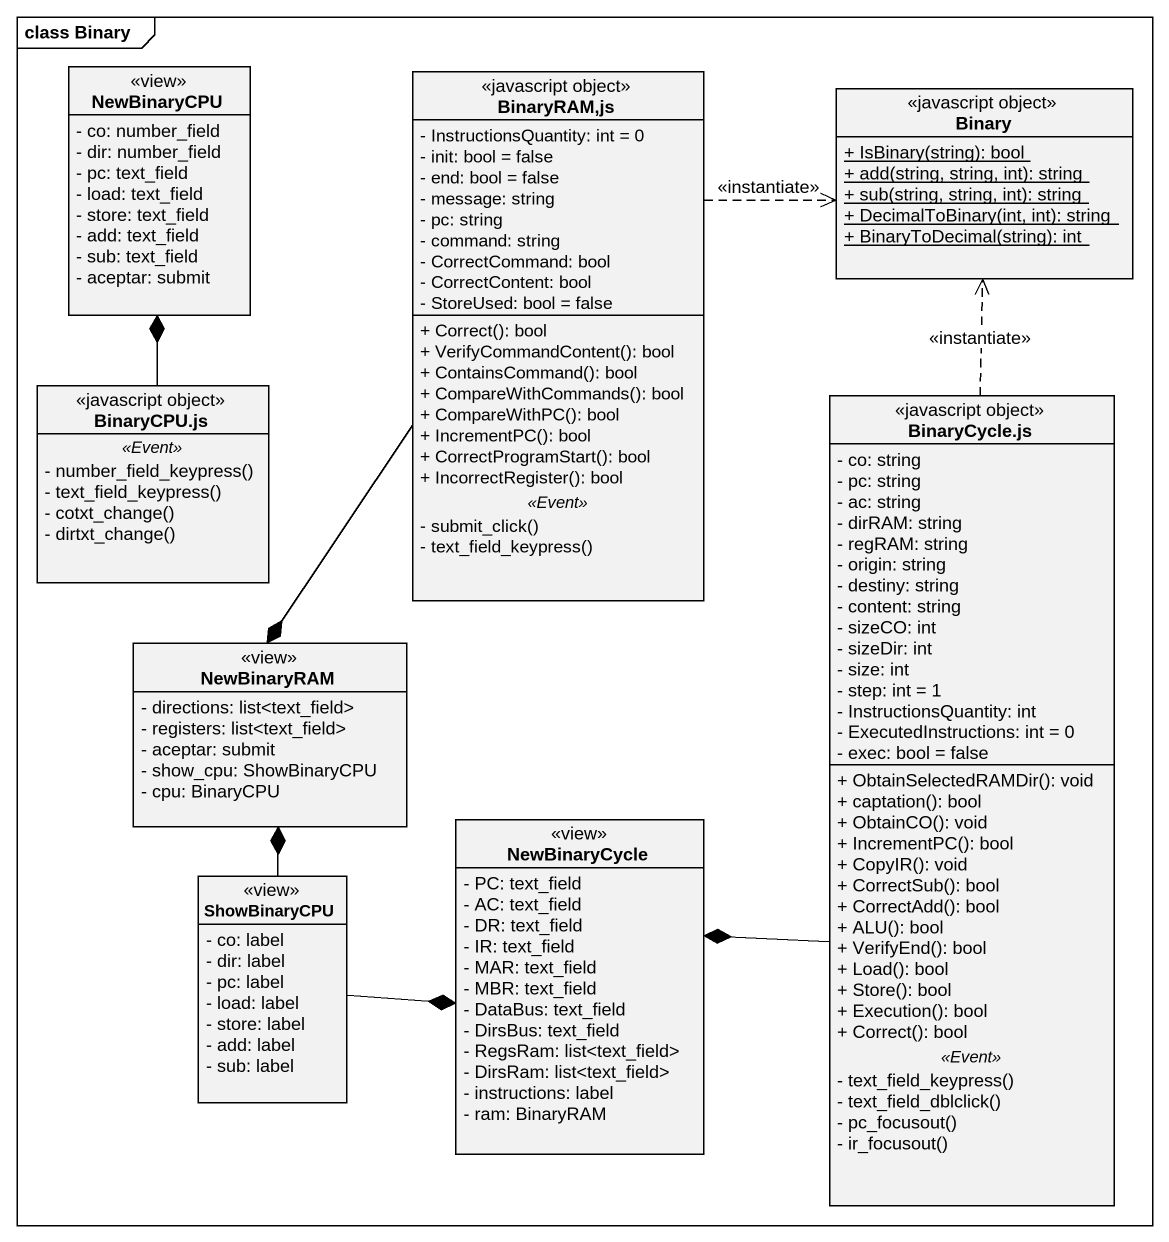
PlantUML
@startuml
mainframe class Binary
hide circle
hide empty members
skinparam classAttributeIconSize 0
class NewBinaryCPU <<view>> {
  - co: number_field
  - dir: number_field
  - pc: text_field
  - load: text_field
  - store: text_field
  - add: text_field
  - sub: text_field
  - aceptar: submit
}
class "BinaryRAM,js" as BinaryRAM_js <<javascript object>> {
  - InstructionsQuantity: int = 0
  - init: bool = false
  - end: bool = false
  - message: string
  - pc: string
  - command: string
  - CorrectCommand: bool
  - CorrectContent: bool
  - StoreUsed: bool = false
  --
  + Correct(): bool
  + VerifyCommandContent(): bool
  + ContainsCommand(): bool
  + CompareWithCommands(): bool
  + CompareWithPC(): bool
  + IncrementPC(): bool
  + CorrectProgramStart(): bool
  + IncorrectRegister(): bool
  .. <<Event>> ..
  - submit_click()
  - text_field_keypress()
}
class Binary <<javascript object>> {
  {static} + IsBinary(string): bool
  {static} + add(string, string, int): string
  {static} + sub(string, string, int): string
  {static} + DecimalToBinary(int, int): string
  {static} + BinaryToDecimal(string): int
}
class "BinaryCPU.js" as BinaryCPU_js <<javascript object>> {
  .. <<Event>> ..
  - number_field_keypress()
  - text_field_keypress()
  - cotxt_change()
  - dirtxt_change()
}
class "BinaryCycle.js" as BinaryCycle_js <<javascript object>> {
  - co: string
  - pc: string
  - ac: string
  - dirRAM: string
  - regRAM: string
  - origin: string
  - destiny: string
  - content: string
  - sizeCO: int
  - sizeDir: int
  - size: int
  - step: int = 1
  - InstructionsQuantity: int
  - ExecutedInstructions: int = 0
  - exec: bool = false
  --
  + ObtainSelectedRAMDir(): void
  + captation(): bool
  + ObtainCO(): void
  + IncrementPC(): bool
  + CopyIR(): void
  + CorrectSub(): bool
  + CorrectAdd(): bool
  + ALU(): bool
  + VerifyEnd(): bool
  + Load(): bool
  + Store(): bool
  + Execution(): bool
  + Correct(): bool
  .. <<Event>> ..
  - text_field_keypress()
  - text_field_dblclick()
  - pc_focusout()
  - ir_focusout()
}
class NewBinaryRAM <<view>> {
  - directions: list<text_field>
  - registers: list<text_field>
  - aceptar: submit
  - show_cpu: ShowBinaryCPU
  - cpu: BinaryCPU
}
class ShowBinaryCPU <<view>> {
  - co: label
  - dir: label
  - pc: label
  - load: label
  - store: label
  - add: label
  - sub: label
}
class NewBinaryCycle <<view>> {
  - PC: text_field
  - AC: text_field
  - DR: text_field
  - IR: text_field
  - MAR: text_field
  - MBR: text_field
  - DataBus: text_field
  - DirsBus: text_field
  - RegsRam: list<text_field>
  - DirsRam: list<text_field>
  - instructions: label
  - ram: BinaryRAM
}
BinaryRAM_js .right.> Binary : <<instantiate>>
BinaryRAM_js --* NewBinaryRAM
BinaryCPU_js -up-* NewBinaryCPU
BinaryCycle_js .up.> Binary : <<instantiate>>
BinaryCycle_js -left-* NewBinaryCycle
ShowBinaryCPU -up-* NewBinaryRAM
ShowBinaryCPU -right-* NewBinaryCycle
@enduml
